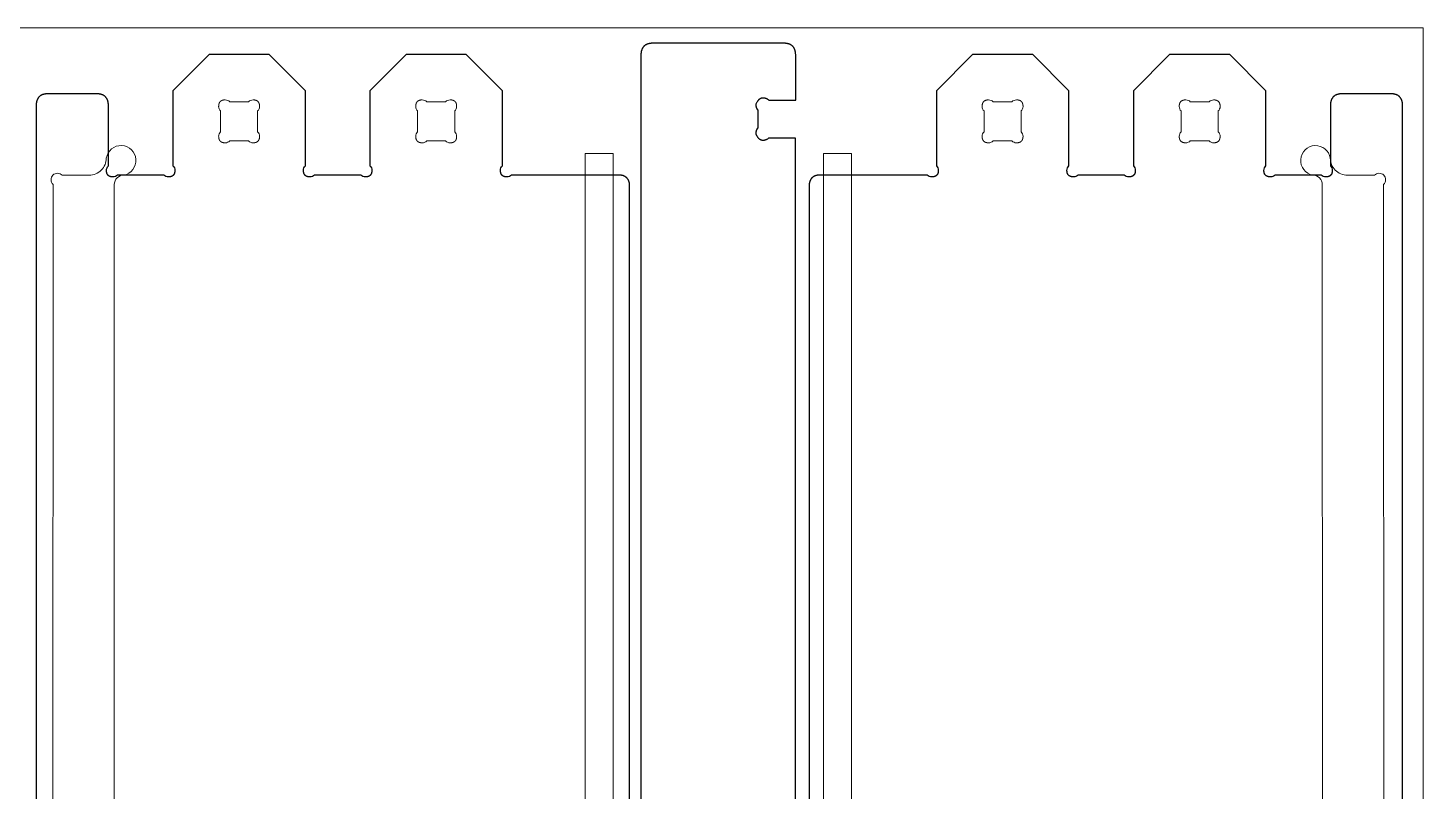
# Model space of a CAD drawing. Header units: millimetres. Extents: x 0 to 2438, y 0 to 1220.
# Drawn here: x 1702 to 2438, y 818 to 1220 of the extents above; entities that cross this region are included whole.
import ezdxf

# ---------------------------------------------------------------- set-up
doc = ezdxf.new("R2010")
doc.units = ezdxf.units.MM
doc.header["$MEASUREMENT"] = 0
doc.layers.add('Profile - outside', color=18, linetype='Continuous', true_color=0x000000)

msp = doc.modelspace()

# ---------------------------------------------------------------- linework, layer by layer
at = {"layer": 'Profile - outside', "color": 1, "lineweight": 0, "true_color": 0xff0007}
msp.add_lwpolyline([(2438, 1220), (2438, 0), (0, 0), (0, 1220), (2438, 1220)], dxfattribs=at)
at = {"layer": 'Profile - outside', "color": 18, "true_color": 0x000000}
for points in [[(2107.24, 411.88), (2107.21, 1161.91), (2092.94, 1161.91, -0.119484), (2092.31, 1161.35), (2092.1, 1161.23), (2091.89, 1161.13), (2091.78, 1161.08), (2091.68, 1161.03), (2091.58, 1160.99), (2091.48, 1160.94), (2091.38, 1160.9), (2091.28, 1160.87), (2091.18, 1160.83), (2091.08, 1160.8), (2090.98, 1160.77), (2090.89, 1160.75), (2090.79, 1160.72), (2090.7, 1160.7), (2090.6, 1160.69), (2090.51, 1160.67), (2090.41, 1160.66), (2090.32, 1160.65), (2090.23, 1160.64), (2090.14, 1160.63), (2090.05, 1160.63), (2089.96, 1160.63), (2089.87, 1160.63), (2089.78, 1160.64), (2089.69, 1160.65), (2089.6, 1160.66), (2089.52, 1160.67), (2089.43, 1160.69), (2089.35, 1160.71), (2089.26, 1160.73), (2089.18, 1160.75), (2089.1, 1160.78), (2089.02, 1160.81), (2088.93, 1160.84), (2088.85, 1160.87), (2088.77, 1160.91), (2088.69, 1160.95), (2088.62, 1160.99), (2088.54, 1161.04), (2088.46, 1161.08), (2088.38, 1161.13), (2088.31, 1161.19), (2088.23, 1161.24), (2088.16, 1161.3), (2088.08, 1161.36), (2088.01, 1161.42), (2087.94, 1161.49), (2087.87, 1161.56), (2087.8, 1161.63), (2087.73, 1161.7), (2087.66, 1161.78), (2087.59, 1161.86), (2087.52, 1161.94), (2087.45, 1162.02), (2087.39, 1162.11), (2087.32, 1162.2), (2087.26, 1162.29), (2087.19, 1162.38), (2087.06, 1162.58), (2086.94, 1162.79, -0.393578), (2087.49, 1167.35), (2087.49, 1176.53, -0.382969), (2087, 1181.03), (2087.13, 1181.24), (2087.26, 1181.44), (2087.32, 1181.53), (2087.39, 1181.62), (2087.45, 1181.71), (2087.52, 1181.8), (2087.59, 1181.88), (2087.65, 1181.96), (2087.72, 1182.04), (2087.79, 1182.12), (2087.86, 1182.19), (2087.93, 1182.26), (2088.01, 1182.33), (2088.08, 1182.4), (2088.15, 1182.46), (2088.22, 1182.52), (2088.3, 1182.58), (2088.37, 1182.63), (2088.45, 1182.69), (2088.53, 1182.74), (2088.6, 1182.78), (2088.68, 1182.83), (2088.76, 1182.87), (2088.84, 1182.91), (2088.92, 1182.95), (2089, 1182.98), (2089.08, 1183.01), (2089.16, 1183.04), (2089.25, 1183.07), (2089.33, 1183.09), (2089.41, 1183.11), (2089.5, 1183.13), (2089.58, 1183.15), (2089.67, 1183.16), (2089.76, 1183.17), (2089.85, 1183.18), (2089.93, 1183.18), (2090.02, 1183.19), (2090.11, 1183.19), (2090.2, 1183.19), (2090.29, 1183.18), (2090.39, 1183.17), (2090.48, 1183.16), (2090.57, 1183.15), (2090.67, 1183.13), (2090.76, 1183.12), (2090.86, 1183.09), (2090.95, 1183.07), (2091.05, 1183.05), (2091.15, 1183.02), (2091.25, 1182.99), (2091.34, 1182.95), (2091.44, 1182.91), (2091.54, 1182.88), (2091.65, 1182.83), (2091.75, 1182.79), (2091.85, 1182.74), (2091.95, 1182.69), (2092.16, 1182.59), (2092.37, 1182.47, -0.119454), (2093.01, 1181.91), (2107.23, 1181.91), (2107.23, 1205.56), (2107.22, 1205.95), (2107.21, 1206.33), (2107.19, 1206.51), (2107.17, 1206.69), (2107.15, 1206.87), (2107.13, 1207.05), (2107.1, 1207.22), (2107.08, 1207.39), (2107.04, 1207.55), (2107.01, 1207.71), (2106.97, 1207.87), (2106.93, 1208.03), (2106.88, 1208.18), (2106.83, 1208.34), (2106.78, 1208.48), (2106.73, 1208.63), (2106.67, 1208.77), (2106.61, 1208.91), (2106.55, 1209.04), (2106.48, 1209.17), (2106.41, 1209.3), (2106.34, 1209.43), (2106.26, 1209.55), (2106.18, 1209.67), (2106.1, 1209.78), (2106.01, 1209.9), (2105.93, 1210.01), (2105.84, 1210.11), (2105.74, 1210.22), (2105.64, 1210.32), (2105.54, 1210.42), (2105.44, 1210.51), (2105.33, 1210.6), (2105.22, 1210.69), (2105.11, 1210.78), (2104.99, 1210.86), (2104.87, 1210.94), (2104.75, 1211.01), (2104.62, 1211.09), (2104.5, 1211.16), (2104.36, 1211.22), (2104.23, 1211.29), (2104.09, 1211.35), (2103.95, 1211.4), (2103.81, 1211.46), (2103.66, 1211.51), (2103.51, 1211.56), (2103.35, 1211.6), (2103.2, 1211.64), (2103.04, 1211.68), (2102.88, 1211.72), (2102.71, 1211.75), (2102.54, 1211.78), (2102.37, 1211.81), (2102.19, 1211.83), (2102.02, 1211.85), (2101.83, 1211.87), (2101.65, 1211.88), (2101.27, 1211.9), (2100.88, 1211.91), (2031.98, 1211.9), (2031.59, 1211.9), (2031.21, 1211.88), (2031.03, 1211.87), (2030.85, 1211.85), (2030.67, 1211.83), (2030.49, 1211.8), (2030.32, 1211.78), (2030.15, 1211.75), (2029.99, 1211.72), (2029.82, 1211.68), (2029.66, 1211.64), (2029.51, 1211.6), (2029.35, 1211.55), (2029.2, 1211.51), (2029.06, 1211.46), (2028.91, 1211.4), (2028.77, 1211.34), (2028.63, 1211.28), (2028.5, 1211.22), (2028.37, 1211.15), (2028.24, 1211.08), (2028.11, 1211.01), (2027.99, 1210.93), (2027.87, 1210.86), (2027.75, 1210.77), (2027.64, 1210.69), (2027.53, 1210.6), (2027.42, 1210.51), (2027.32, 1210.41), (2027.22, 1210.32), (2027.12, 1210.21), (2027.03, 1210.11), (2026.93, 1210), (2026.85, 1209.89), (2026.76, 1209.78), (2026.68, 1209.66), (2026.6, 1209.54), (2026.52, 1209.42), (2026.45, 1209.3), (2026.38, 1209.17), (2026.31, 1209.04), (2026.25, 1208.9), (2026.19, 1208.76), (2026.13, 1208.62), (2026.08, 1208.48), (2026.03, 1208.33), (2025.98, 1208.18), (2025.93, 1208.03), (2025.89, 1207.87), (2025.85, 1207.71), (2025.82, 1207.55), (2025.79, 1207.38), (2025.76, 1207.21), (2025.73, 1207.04), (2025.71, 1206.87), (2025.69, 1206.69), (2025.67, 1206.51), (2025.66, 1206.32), (2025.64, 1205.94), (2025.63, 1205.55), (2025.63, 368.03)], [(2019.7, 437.38), (2019.7, 1136.41), (2019.7, 1136.78), (2019.68, 1137.13), (2019.67, 1137.31), (2019.65, 1137.48), (2019.63, 1137.65), (2019.61, 1137.81), (2019.58, 1137.98), (2019.56, 1138.14), (2019.53, 1138.29), (2019.49, 1138.45), (2019.46, 1138.6), (2019.42, 1138.75), (2019.37, 1138.89), (2019.33, 1139.03), (2019.28, 1139.17), (2019.23, 1139.31), (2019.17, 1139.44), (2019.12, 1139.57), (2019.06, 1139.7), (2018.99, 1139.82), (2018.93, 1139.95), (2018.86, 1140.06), (2018.79, 1140.18), (2018.71, 1140.29), (2018.63, 1140.4), (2018.55, 1140.51), (2018.47, 1140.61), (2018.38, 1140.71), (2018.3, 1140.81), (2018.2, 1140.91), (2018.11, 1141), (2018.01, 1141.09), (2017.91, 1141.18), (2017.8, 1141.26), (2017.7, 1141.34), (2017.59, 1141.42), (2017.47, 1141.49), (2017.36, 1141.56), (2017.24, 1141.63), (2017.12, 1141.7), (2016.99, 1141.76), (2016.87, 1141.82), (2016.74, 1141.88), (2016.6, 1141.93), (2016.47, 1141.98), (2016.33, 1142.03), (2016.19, 1142.08), (2016.04, 1142.12), (2015.89, 1142.16), (2015.74, 1142.2), (2015.59, 1142.23), (2015.43, 1142.26), (2015.27, 1142.29), (2015.11, 1142.31), (2014.94, 1142.34), (2014.78, 1142.36), (2014.6, 1142.37), (2014.43, 1142.38), (2014.07, 1142.4), (2013.7, 1142.41), (1957.45, 1142.41, -0.207193), (1955.03, 1141.4), (1954.82, 1141.41), (1954.61, 1141.42), (1954.51, 1141.42), (1954.41, 1141.43), (1954.32, 1141.45), (1954.22, 1141.46), (1954.13, 1141.47), (1954.04, 1141.49), (1953.95, 1141.51), (1953.86, 1141.52), (1953.78, 1141.55), (1953.69, 1141.57), (1953.61, 1141.59), (1953.53, 1141.62), (1953.45, 1141.65), (1953.37, 1141.68), (1953.29, 1141.71), (1953.22, 1141.74), (1953.15, 1141.77), (1953.08, 1141.81), (1953.01, 1141.85), (1952.94, 1141.89), (1952.87, 1141.93), (1952.81, 1141.97), (1952.74, 1142.01), (1952.68, 1142.06), (1952.62, 1142.11), (1952.57, 1142.16), (1952.51, 1142.21), (1952.46, 1142.26), (1952.4, 1142.32), (1952.35, 1142.37), (1952.3, 1142.43), (1952.25, 1142.49), (1952.21, 1142.55), (1952.16, 1142.61), (1952.12, 1142.68), (1952.08, 1142.74), (1952.04, 1142.81), (1952, 1142.88), (1951.97, 1142.95), (1951.93, 1143.02), (1951.9, 1143.1), (1951.87, 1143.18), (1951.84, 1143.25), (1951.81, 1143.33), (1951.79, 1143.41), (1951.76, 1143.5), (1951.74, 1143.58), (1951.72, 1143.67), (1951.7, 1143.76), (1951.68, 1143.85), (1951.67, 1143.94), (1951.65, 1144.03), (1951.64, 1144.12), (1951.63, 1144.22), (1951.62, 1144.32), (1951.61, 1144.42), (1951.6, 1144.62), (1951.6, 1144.83, -0.207099), (1952.6, 1147.26), (1952.6, 1186.86), (1933.55, 1205.91), (1901.8, 1205.91), (1882.75, 1186.86), (1882.75, 1147.26, -0.207083), (1883.76, 1144.83), (1883.75, 1144.62), (1883.74, 1144.42), (1883.74, 1144.32), (1883.73, 1144.22), (1883.72, 1144.12), (1883.7, 1144.03), (1883.69, 1143.94), (1883.67, 1143.85), (1883.66, 1143.76), (1883.64, 1143.67), (1883.62, 1143.58), (1883.59, 1143.5), (1883.57, 1143.41), (1883.54, 1143.33), (1883.52, 1143.25), (1883.49, 1143.18), (1883.46, 1143.1), (1883.42, 1143.02), (1883.39, 1142.95), (1883.35, 1142.88), (1883.31, 1142.81), (1883.28, 1142.74), (1883.23, 1142.68), (1883.19, 1142.61), (1883.15, 1142.55), (1883.1, 1142.49), (1883.05, 1142.43), (1883, 1142.37), (1882.95, 1142.32), (1882.9, 1142.26), (1882.85, 1142.21), (1882.79, 1142.16), (1882.73, 1142.11), (1882.67, 1142.06), (1882.61, 1142.01), (1882.55, 1141.97), (1882.48, 1141.93), (1882.42, 1141.89), (1882.35, 1141.85), (1882.28, 1141.81), (1882.21, 1141.77), (1882.14, 1141.74), (1882.06, 1141.71), (1881.99, 1141.68), (1881.91, 1141.65), (1881.83, 1141.62), (1881.75, 1141.59), (1881.66, 1141.57), (1881.58, 1141.55), (1881.49, 1141.52), (1881.41, 1141.51), (1881.32, 1141.49), (1881.22, 1141.47), (1881.13, 1141.46), (1881.04, 1141.45), (1880.94, 1141.43), (1880.84, 1141.42), (1880.74, 1141.42), (1880.54, 1141.41), (1880.33, 1141.4, -0.207195), (1877.9, 1142.41), (1853.6, 1142.41, -0.207112), (1851.18, 1141.4), (1850.97, 1141.41), (1850.76, 1141.42), (1850.66, 1141.42), (1850.56, 1141.43), (1850.47, 1141.45), (1850.37, 1141.46), (1850.28, 1141.47), (1850.19, 1141.49), (1850.1, 1141.51), (1850.01, 1141.52), (1849.93, 1141.55), (1849.84, 1141.57), (1849.76, 1141.59), (1849.68, 1141.62), (1849.6, 1141.65), (1849.52, 1141.68), (1849.44, 1141.71), (1849.37, 1141.74), (1849.3, 1141.77), (1849.23, 1141.81), (1849.16, 1141.85), (1849.09, 1141.89), (1849.02, 1141.93), (1848.96, 1141.97), (1848.89, 1142.01), (1848.83, 1142.06), (1848.77, 1142.11), (1848.72, 1142.16), (1848.66, 1142.21), (1848.61, 1142.26), (1848.55, 1142.32), (1848.5, 1142.37), (1848.45, 1142.43), (1848.4, 1142.49), (1848.36, 1142.55), (1848.31, 1142.61), (1848.27, 1142.68), (1848.23, 1142.74), (1848.19, 1142.81), (1848.15, 1142.88), (1848.12, 1142.95), (1848.08, 1143.02), (1848.05, 1143.1), (1848.02, 1143.18), (1847.99, 1143.25), (1847.96, 1143.33), (1847.94, 1143.41), (1847.91, 1143.5), (1847.89, 1143.58), (1847.87, 1143.67), (1847.85, 1143.76), (1847.83, 1143.85), (1847.82, 1143.94), (1847.8, 1144.03), (1847.79, 1144.12), (1847.78, 1144.22), (1847.77, 1144.32), (1847.76, 1144.42), (1847.75, 1144.62), (1847.75, 1144.83, -0.207182), (1848.75, 1147.26), (1848.75, 1186.86), (1829.7, 1205.91), (1797.95, 1205.91), (1778.9, 1186.86), (1778.9, 1147.26)], [(2427.2, 394.87), (2427.2, 1178.92), (2427.2, 1179.31), (2427.18, 1179.69), (2427.16, 1179.87), (2427.15, 1180.05), (2427.13, 1180.23), (2427.1, 1180.41), (2427.08, 1180.58), (2427.05, 1180.75), (2427.02, 1180.91), (2426.98, 1181.07), (2426.94, 1181.23), (2426.9, 1181.39), (2426.85, 1181.54), (2426.81, 1181.69), (2426.76, 1181.84), (2426.7, 1181.99), (2426.64, 1182.13), (2426.58, 1182.27), (2426.52, 1182.4), (2426.45, 1182.53), (2426.38, 1182.66), (2426.31, 1182.79), (2426.23, 1182.91), (2426.16, 1183.03), (2426.07, 1183.14), (2425.99, 1183.26), (2425.9, 1183.37), (2425.81, 1183.47), (2425.71, 1183.58), (2425.62, 1183.68), (2425.52, 1183.78), (2425.41, 1183.87), (2425.3, 1183.96), (2425.19, 1184.05), (2425.08, 1184.14), (2424.96, 1184.22), (2424.85, 1184.3), (2424.72, 1184.37), (2424.6, 1184.45), (2424.47, 1184.52), (2424.34, 1184.58), (2424.2, 1184.65), (2424.06, 1184.71), (2423.92, 1184.76), (2423.78, 1184.82), (2423.63, 1184.87), (2423.48, 1184.92), (2423.33, 1184.96), (2423.17, 1185), (2423.01, 1185.04), (2422.85, 1185.08), (2422.68, 1185.11), (2422.51, 1185.14), (2422.34, 1185.17), (2422.17, 1185.19), (2421.99, 1185.21), (2421.81, 1185.23), (2421.62, 1185.24), (2421.24, 1185.26), (2420.85, 1185.27), (2395.45, 1185.27), (2395.06, 1185.26), (2394.68, 1185.24), (2394.5, 1185.23), (2394.32, 1185.21), (2394.14, 1185.19), (2393.97, 1185.17), (2393.79, 1185.14), (2393.62, 1185.11), (2393.46, 1185.08), (2393.3, 1185.04), (2393.14, 1185), (2392.98, 1184.96), (2392.83, 1184.92), (2392.68, 1184.87), (2392.53, 1184.82), (2392.38, 1184.76), (2392.24, 1184.71), (2392.1, 1184.65), (2391.97, 1184.58), (2391.84, 1184.52), (2391.71, 1184.45), (2391.58, 1184.37), (2391.46, 1184.3), (2391.34, 1184.22), (2391.23, 1184.14), (2391.11, 1184.05), (2391, 1183.96), (2390.9, 1183.87), (2390.79, 1183.78), (2390.69, 1183.68), (2390.59, 1183.58), (2390.5, 1183.47), (2390.41, 1183.37), (2390.32, 1183.26), (2390.23, 1183.14), (2390.15, 1183.03), (2390.07, 1182.91), (2390, 1182.79), (2389.92, 1182.66), (2389.85, 1182.53), (2389.79, 1182.4), (2389.72, 1182.27), (2389.66, 1182.13), (2389.61, 1181.99), (2389.55, 1181.84), (2389.5, 1181.69), (2389.45, 1181.54), (2389.41, 1181.39), (2389.37, 1181.23), (2389.33, 1181.07), (2389.29, 1180.91), (2389.26, 1180.75), (2389.23, 1180.58), (2389.2, 1180.41), (2389.18, 1180.23), (2389.16, 1180.05), (2389.14, 1179.87), (2389.13, 1179.69), (2389.11, 1179.31), (2389.1, 1178.92), (2389.1, 1147.26, -0.207022), (2390.11, 1144.83), (2390.1, 1144.62), (2390.09, 1144.42), (2390.09, 1144.32), (2390.08, 1144.22), (2390.07, 1144.12), (2390.05, 1144.03), (2390.04, 1143.94), (2390.02, 1143.85), (2390.01, 1143.76), (2389.99, 1143.67), (2389.97, 1143.58), (2389.94, 1143.5), (2389.92, 1143.41), (2389.89, 1143.33), (2389.87, 1143.25), (2389.84, 1143.18), (2389.81, 1143.1), (2389.77, 1143.02), (2389.74, 1142.95), (2389.7, 1142.88), (2389.66, 1142.81), (2389.63, 1142.74), (2389.58, 1142.68), (2389.54, 1142.61), (2389.5, 1142.55), (2389.45, 1142.49), (2389.4, 1142.43), (2389.35, 1142.37), (2389.3, 1142.32), (2389.25, 1142.26), (2389.2, 1142.21), (2389.14, 1142.16), (2389.08, 1142.11), (2389.02, 1142.06), (2388.96, 1142.01), (2388.9, 1141.97), (2388.83, 1141.93), (2388.77, 1141.89), (2388.7, 1141.85), (2388.63, 1141.81), (2388.56, 1141.77), (2388.49, 1141.74), (2388.41, 1141.71), (2388.34, 1141.68), (2388.26, 1141.65), (2388.18, 1141.62), (2388.1, 1141.59), (2388.01, 1141.57), (2387.93, 1141.55), (2387.84, 1141.52), (2387.76, 1141.51), (2387.67, 1141.49), (2387.58, 1141.47), (2387.48, 1141.46), (2387.39, 1141.44), (2387.29, 1141.43), (2387.19, 1141.42), (2387.09, 1141.42), (2386.89, 1141.41), (2386.68, 1141.4, -0.207177), (2384.25, 1142.41), (2359.95, 1142.41, -0.207115), (2357.53, 1141.4), (2357.32, 1141.41), (2357.11, 1141.42), (2357.01, 1141.42), (2356.92, 1141.43), (2356.82, 1141.44), (2356.72, 1141.46), (2356.63, 1141.47), (2356.54, 1141.49), (2356.45, 1141.51), (2356.36, 1141.52), (2356.28, 1141.55), (2356.19, 1141.57), (2356.11, 1141.59), (2356.03, 1141.62), (2355.95, 1141.65), (2355.87, 1141.68), (2355.79, 1141.71), (2355.72, 1141.74), (2355.65, 1141.77), (2355.58, 1141.81), (2355.51, 1141.85), (2355.44, 1141.89), (2355.37, 1141.93), (2355.31, 1141.97), (2355.24, 1142.01), (2355.18, 1142.06), (2355.12, 1142.11), (2355.07, 1142.16), (2355.01, 1142.21), (2354.96, 1142.26), (2354.9, 1142.32), (2354.85, 1142.37), (2354.8, 1142.43), (2354.76, 1142.49), (2354.71, 1142.55), (2354.66, 1142.61), (2354.62, 1142.68), (2354.58, 1142.74), (2354.54, 1142.81), (2354.5, 1142.88), (2354.47, 1142.95), (2354.43, 1143.02), (2354.4, 1143.1), (2354.37, 1143.18), (2354.34, 1143.25), (2354.31, 1143.33), (2354.29, 1143.41), (2354.26, 1143.5), (2354.24, 1143.58), (2354.22, 1143.67), (2354.2, 1143.76), (2354.18, 1143.85), (2354.17, 1143.94), (2354.15, 1144.03), (2354.14, 1144.12), (2354.13, 1144.22), (2354.12, 1144.32), (2354.11, 1144.42), (2354.1, 1144.62), (2354.1, 1144.83, -0.207182), (2355.1, 1147.26), (2355.1, 1186.86), (2336.05, 1205.91), (2304.3, 1205.91), (2285.25, 1186.86), (2285.25, 1147.26, -0.207094), (2286.26, 1144.83), (2286.25, 1144.62), (2286.24, 1144.42), (2286.24, 1144.32), (2286.23, 1144.22), (2286.22, 1144.12), (2286.2, 1144.03), (2286.19, 1143.94), (2286.17, 1143.85), (2286.16, 1143.76), (2286.14, 1143.67), (2286.12, 1143.58), (2286.09, 1143.5), (2286.07, 1143.41), (2286.04, 1143.33), (2286.02, 1143.25), (2285.99, 1143.18), (2285.96, 1143.1), (2285.92, 1143.02), (2285.89, 1142.95), (2285.85, 1142.88), (2285.82, 1142.81), (2285.78, 1142.74), (2285.73, 1142.68), (2285.69, 1142.61), (2285.65, 1142.55), (2285.6, 1142.49), (2285.55, 1142.43), (2285.5, 1142.37), (2285.45, 1142.32), (2285.4, 1142.26), (2285.35, 1142.21), (2285.29, 1142.16), (2285.23, 1142.11), (2285.17, 1142.06), (2285.11, 1142.01), (2285.05, 1141.97), (2284.98, 1141.93), (2284.92, 1141.89), (2284.85, 1141.85), (2284.78, 1141.81), (2284.71, 1141.77), (2284.64, 1141.74), (2284.56, 1141.71), (2284.49, 1141.68), (2284.41, 1141.65), (2284.33, 1141.62), (2284.25, 1141.59), (2284.16, 1141.57), (2284.08, 1141.55), (2283.99, 1141.52), (2283.91, 1141.51), (2283.82, 1141.49), (2283.73, 1141.47), (2283.63, 1141.46), (2283.54, 1141.45), (2283.44, 1141.43), (2283.34, 1141.42), (2283.24, 1141.42), (2283.04, 1141.41), (2282.83, 1141.4, -0.207193), (2280.4, 1142.41), (2256.1, 1142.41, -0.207192), (2253.68, 1141.4), (2253.47, 1141.41), (2253.26, 1141.42), (2253.16, 1141.42), (2253.07, 1141.43), (2252.97, 1141.45), (2252.87, 1141.46), (2252.78, 1141.47), (2252.69, 1141.49), (2252.6, 1141.51), (2252.51, 1141.52), (2252.43, 1141.55), (2252.34, 1141.57), (2252.26, 1141.59), (2252.18, 1141.62), (2252.1, 1141.65), (2252.02, 1141.68), (2251.94, 1141.71), (2251.87, 1141.74), (2251.8, 1141.77), (2251.73, 1141.81), (2251.66, 1141.85), (2251.59, 1141.89), (2251.52, 1141.93), (2251.46, 1141.97), (2251.4, 1142.01), (2251.33, 1142.06), (2251.27, 1142.11), (2251.22, 1142.16), (2251.16, 1142.21), (2251.11, 1142.26), (2251.05, 1142.32), (2251, 1142.37), (2250.95, 1142.43), (2250.91, 1142.49), (2250.86, 1142.55), (2250.82, 1142.61), (2250.77, 1142.68), (2250.73, 1142.74), (2250.69, 1142.81), (2250.65, 1142.88), (2250.62, 1142.95), (2250.58, 1143.02), (2250.55, 1143.1), (2250.52, 1143.18), (2250.49, 1143.25), (2250.46, 1143.33), (2250.44, 1143.41), (2250.41, 1143.5), (2250.39, 1143.58), (2250.37, 1143.67), (2250.35, 1143.76), (2250.33, 1143.85), (2250.32, 1143.94), (2250.3, 1144.03), (2250.29, 1144.12), (2250.28, 1144.22), (2250.27, 1144.32), (2250.26, 1144.42), (2250.25, 1144.62), (2250.25, 1144.83, -0.207099), (2251.25, 1147.26), (2251.25, 1186.86), (2232.2, 1205.91), (2200.45, 1205.91), (2181.4, 1186.86), (2181.4, 1147.26, -0.207016), (2182.41, 1144.83), (2182.4, 1144.62), (2182.39, 1144.42), (2182.39, 1144.32), (2182.38, 1144.22), (2182.37, 1144.12), (2182.35, 1144.03), (2182.34, 1143.94), (2182.32, 1143.85), (2182.31, 1143.76), (2182.29, 1143.67), (2182.27, 1143.58), (2182.24, 1143.5), (2182.22, 1143.41), (2182.19, 1143.33), (2182.17, 1143.25), (2182.14, 1143.18), (2182.11, 1143.1), (2182.07, 1143.02), (2182.04, 1142.95), (2182, 1142.88), (2181.96, 1142.81), (2181.93, 1142.74), (2181.88, 1142.68), (2181.84, 1142.61), (2181.8, 1142.55), (2181.75, 1142.49), (2181.7, 1142.43), (2181.65, 1142.37), (2181.6, 1142.32), (2181.55, 1142.26), (2181.5, 1142.21), (2181.44, 1142.16), (2181.38, 1142.11), (2181.32, 1142.06), (2181.26, 1142.01), (2181.2, 1141.97), (2181.13, 1141.93), (2181.07, 1141.89), (2181, 1141.85), (2180.93, 1141.81), (2180.86, 1141.77), (2180.79, 1141.74), (2180.71, 1141.71), (2180.64, 1141.68), (2180.56, 1141.65), (2180.48, 1141.62), (2180.4, 1141.59), (2180.31, 1141.57), (2180.23, 1141.55), (2180.14, 1141.52), (2180.06, 1141.51), (2179.97, 1141.49), (2179.88, 1141.47), (2179.78, 1141.46), (2179.69, 1141.45), (2179.59, 1141.43), (2179.49, 1141.42), (2179.39, 1141.42), (2179.19, 1141.41), (2178.98, 1141.4, -0.20727), (2176.55, 1142.41), (2120.3, 1142.41), (2119.93, 1142.4), (2119.58, 1142.38), (2119.4, 1142.37), (2119.23, 1142.36), (2119.06, 1142.34), (2118.9, 1142.31), (2118.73, 1142.29), (2118.58, 1142.26), (2118.42, 1142.23), (2118.26, 1142.2), (2118.11, 1142.16), (2117.97, 1142.12), (2117.82, 1142.08), (2117.68, 1142.03), (2117.54, 1141.99), (2117.4, 1141.93), (2117.27, 1141.88), (2117.14, 1141.82), (2117.01, 1141.76), (2116.89, 1141.7), (2116.77, 1141.63), (2116.65, 1141.56), (2116.53, 1141.49), (2116.42, 1141.42), (2116.31, 1141.34), (2116.2, 1141.26), (2116.1, 1141.18), (2116, 1141.09), (2115.9, 1141), (2115.8, 1140.91), (2115.71, 1140.81), (2115.62, 1140.71), (2115.54, 1140.61), (2115.45, 1140.51), (2115.37, 1140.4), (2115.29, 1140.29), (2115.22, 1140.18), (2115.15, 1140.06), (2115.08, 1139.95), (2115.01, 1139.82), (2114.95, 1139.7), (2114.89, 1139.57), (2114.83, 1139.44), (2114.78, 1139.31), (2114.73, 1139.17), (2114.68, 1139.03), (2114.63, 1138.89), (2114.59, 1138.75), (2114.55, 1138.6), (2114.51, 1138.45), (2114.48, 1138.29), (2114.45, 1138.14), (2114.42, 1137.98), (2114.4, 1137.81), (2114.38, 1137.65), (2114.36, 1137.48), (2114.34, 1137.31), (2114.33, 1137.13), (2114.31, 1136.78), (2114.3, 1136.41), (2114.3, 437.38)], [(1778.9, 1147.26, -0.207027), (1779.91, 1144.83), (1779.9, 1144.62), (1779.89, 1144.42), (1779.89, 1144.32), (1779.88, 1144.22), (1779.87, 1144.12), (1779.85, 1144.03), (1779.84, 1143.94), (1779.82, 1143.85), (1779.81, 1143.76), (1779.79, 1143.67), (1779.77, 1143.58), (1779.74, 1143.5), (1779.72, 1143.41), (1779.69, 1143.33), (1779.67, 1143.25), (1779.64, 1143.18), (1779.6, 1143.1), (1779.57, 1143.02), (1779.54, 1142.95), (1779.5, 1142.88), (1779.46, 1142.81), (1779.42, 1142.74), (1779.38, 1142.68), (1779.34, 1142.61), (1779.3, 1142.55), (1779.25, 1142.49), (1779.2, 1142.43), (1779.15, 1142.37), (1779.1, 1142.32), (1779.05, 1142.26), (1779, 1142.21), (1778.94, 1142.16), (1778.88, 1142.11), (1778.82, 1142.06), (1778.76, 1142.01), (1778.7, 1141.97), (1778.63, 1141.93), (1778.57, 1141.89), (1778.5, 1141.85), (1778.43, 1141.81), (1778.36, 1141.77), (1778.29, 1141.74), (1778.21, 1141.71), (1778.14, 1141.68), (1778.06, 1141.65), (1777.98, 1141.62), (1777.9, 1141.59), (1777.81, 1141.57), (1777.73, 1141.55), (1777.64, 1141.52), (1777.56, 1141.51), (1777.47, 1141.49), (1777.37, 1141.47), (1777.28, 1141.46), (1777.19, 1141.44), (1777.09, 1141.43), (1776.99, 1141.42), (1776.89, 1141.42), (1776.69, 1141.41), (1776.48, 1141.4, -0.207177), (1774.05, 1142.41), (1749.75, 1142.41, -0.207192), (1747.33, 1141.4), (1747.12, 1141.41), (1746.91, 1141.42), (1746.81, 1141.42), (1746.71, 1141.43), (1746.62, 1141.44), (1746.52, 1141.46), (1746.43, 1141.47), (1746.34, 1141.49), (1746.25, 1141.51), (1746.16, 1141.52), (1746.08, 1141.55), (1745.99, 1141.57), (1745.91, 1141.59), (1745.83, 1141.62), (1745.75, 1141.65), (1745.67, 1141.68), (1745.59, 1141.71), (1745.52, 1141.74), (1745.45, 1141.77), (1745.38, 1141.81), (1745.31, 1141.85), (1745.24, 1141.89), (1745.17, 1141.93), (1745.11, 1141.97), (1745.04, 1142.01), (1744.98, 1142.06), (1744.92, 1142.11), (1744.87, 1142.16), (1744.81, 1142.21), (1744.76, 1142.26), (1744.7, 1142.32), (1744.65, 1142.37), (1744.6, 1142.43), (1744.55, 1142.49), (1744.51, 1142.55), (1744.46, 1142.61), (1744.42, 1142.68), (1744.38, 1142.74), (1744.34, 1142.81), (1744.3, 1142.88), (1744.27, 1142.95), (1744.23, 1143.02), (1744.2, 1143.1), (1744.17, 1143.18), (1744.14, 1143.25), (1744.11, 1143.33), (1744.09, 1143.41), (1744.06, 1143.5), (1744.04, 1143.58), (1744.02, 1143.67), (1744, 1143.76), (1743.98, 1143.85), (1743.97, 1143.94), (1743.95, 1144.03), (1743.94, 1144.12), (1743.93, 1144.22), (1743.92, 1144.32), (1743.91, 1144.42), (1743.9, 1144.62), (1743.9, 1144.83, -0.207099), (1744.9, 1147.26), (1744.9, 1178.92), (1744.9, 1179.31), (1744.88, 1179.69), (1744.86, 1179.87), (1744.85, 1180.05), (1744.83, 1180.23), (1744.8, 1180.41), (1744.78, 1180.58), (1744.75, 1180.75), (1744.72, 1180.91), (1744.68, 1181.07), (1744.64, 1181.23), (1744.6, 1181.39), (1744.55, 1181.54), (1744.51, 1181.69), (1744.45, 1181.84), (1744.4, 1181.99), (1744.34, 1182.13), (1744.28, 1182.27), (1744.22, 1182.4), (1744.15, 1182.53), (1744.08, 1182.66), (1744.01, 1182.79), (1743.93, 1182.91), (1743.85, 1183.03), (1743.77, 1183.14), (1743.69, 1183.26), (1743.6, 1183.37), (1743.51, 1183.47), (1743.41, 1183.58), (1743.32, 1183.68), (1743.21, 1183.78), (1743.11, 1183.87), (1743, 1183.96), (1742.89, 1184.05), (1742.78, 1184.14), (1742.66, 1184.22), (1742.54, 1184.3), (1742.42, 1184.37), (1742.3, 1184.45), (1742.17, 1184.52), (1742.04, 1184.58), (1741.9, 1184.65), (1741.76, 1184.71), (1741.62, 1184.76), (1741.48, 1184.82), (1741.33, 1184.87), (1741.18, 1184.92), (1741.03, 1184.96), (1740.87, 1185), (1740.71, 1185.04), (1740.55, 1185.08), (1740.38, 1185.11), (1740.21, 1185.14), (1740.04, 1185.17), (1739.87, 1185.19), (1739.69, 1185.21), (1739.51, 1185.23), (1739.32, 1185.24), (1738.94, 1185.26), (1738.55, 1185.27), (1713.15, 1185.27), (1712.76, 1185.26), (1712.38, 1185.24), (1712.2, 1185.23), (1712.02, 1185.21), (1711.84, 1185.19), (1711.66, 1185.17), (1711.49, 1185.14), (1711.32, 1185.11), (1711.16, 1185.08), (1710.99, 1185.04), (1710.84, 1185), (1710.68, 1184.96), (1710.53, 1184.92), (1710.37, 1184.87), (1710.23, 1184.82), (1710.08, 1184.76), (1709.94, 1184.71), (1709.8, 1184.65), (1709.67, 1184.58), (1709.54, 1184.52), (1709.41, 1184.45), (1709.28, 1184.37), (1709.16, 1184.3), (1709.04, 1184.22), (1708.93, 1184.14), (1708.81, 1184.05), (1708.7, 1183.96), (1708.59, 1183.87), (1708.49, 1183.78), (1708.39, 1183.68), (1708.29, 1183.58), (1708.2, 1183.47), (1708.11, 1183.37), (1708.02, 1183.26), (1707.93, 1183.14), (1707.85, 1183.03), (1707.77, 1182.91), (1707.7, 1182.79), (1707.62, 1182.66), (1707.55, 1182.53), (1707.49, 1182.4), (1707.42, 1182.27), (1707.36, 1182.13), (1707.31, 1181.99), (1707.25, 1181.84), (1707.2, 1181.69), (1707.15, 1181.54), (1707.11, 1181.39), (1707.06, 1181.23), (1707.03, 1181.07), (1706.99, 1180.91), (1706.96, 1180.75), (1706.93, 1180.58), (1706.9, 1180.41), (1706.88, 1180.23), (1706.86, 1180.05), (1706.84, 1179.87), (1706.83, 1179.69), (1706.81, 1179.31), (1706.8, 1178.92), (1706.8, 394.87)]]:
    msp.add_lwpolyline(points, format="xyb", dxfattribs=at)
at = {"layer": 'Profile - outside', "color": 30, "lineweight": 0, "true_color": 0xff7f00}
for points in [[(1804.02, 1165.26, 0.207104), (1803.01, 1162.83), (1803.02, 1162.62), (1803.03, 1162.42), (1803.03, 1162.32), (1803.04, 1162.22), (1803.05, 1162.12), (1803.07, 1162.03), (1803.08, 1161.94), (1803.1, 1161.84), (1803.11, 1161.75), (1803.13, 1161.67), (1803.16, 1161.58), (1803.18, 1161.5), (1803.2, 1161.41), (1803.23, 1161.33), (1803.26, 1161.25), (1803.28, 1161.17), (1803.32, 1161.1), (1803.35, 1161.02), (1803.38, 1160.95), (1803.42, 1160.88), (1803.46, 1160.81), (1803.5, 1160.74), (1803.54, 1160.68), (1803.58, 1160.61), (1803.62, 1160.55), (1803.67, 1160.49), (1803.72, 1160.43), (1803.77, 1160.37), (1803.82, 1160.31), (1803.87, 1160.26), (1803.93, 1160.21), (1803.98, 1160.16), (1804.04, 1160.11), (1804.1, 1160.06), (1804.16, 1160.01), (1804.22, 1159.97), (1804.29, 1159.93), (1804.35, 1159.89), (1804.42, 1159.85), (1804.49, 1159.81), (1804.56, 1159.77), (1804.63, 1159.74), (1804.71, 1159.71), (1804.79, 1159.67), (1804.86, 1159.65), (1804.94, 1159.62), (1805.02, 1159.59), (1805.11, 1159.57), (1805.19, 1159.54), (1805.28, 1159.52), (1805.37, 1159.5), (1805.46, 1159.49), (1805.55, 1159.47), (1805.64, 1159.46), (1805.73, 1159.44), (1805.83, 1159.43), (1805.93, 1159.42), (1806.03, 1159.42), (1806.23, 1159.41), (1806.44, 1159.4, 0.20718), (1808.87, 1160.41), (1818.73, 1160.41, 0.206996), (1821.15, 1159.4), (1821.36, 1159.41), (1821.57, 1159.42), (1821.67, 1159.43), (1821.76, 1159.43), (1821.86, 1159.45), (1821.96, 1159.46), (1822.05, 1159.47), (1822.14, 1159.49), (1822.23, 1159.51), (1822.32, 1159.53), (1822.4, 1159.55), (1822.49, 1159.57), (1822.57, 1159.59), (1822.65, 1159.62), (1822.73, 1159.65), (1822.81, 1159.68), (1822.89, 1159.71), (1822.96, 1159.74), (1823.03, 1159.77), (1823.1, 1159.81), (1823.17, 1159.85), (1823.24, 1159.89), (1823.31, 1159.93), (1823.37, 1159.97), (1823.43, 1160.02), (1823.5, 1160.06), (1823.56, 1160.11), (1823.61, 1160.16), (1823.67, 1160.21), (1823.72, 1160.26), (1823.78, 1160.32), (1823.83, 1160.37), (1823.88, 1160.43), (1823.92, 1160.49), (1823.97, 1160.55), (1824.01, 1160.61), (1824.06, 1160.68), (1824.1, 1160.74), (1824.14, 1160.81), (1824.18, 1160.88), (1824.21, 1160.95), (1824.25, 1161.03), (1824.28, 1161.1), (1824.31, 1161.18), (1824.34, 1161.25), (1824.37, 1161.33), (1824.39, 1161.41), (1824.42, 1161.5), (1824.44, 1161.58), (1824.46, 1161.67), (1824.48, 1161.76), (1824.5, 1161.85), (1824.51, 1161.94), (1824.53, 1162.03), (1824.54, 1162.12), (1824.55, 1162.22), (1824.56, 1162.32), (1824.57, 1162.42), (1824.58, 1162.62), (1824.58, 1162.83, 0.20718), (1823.58, 1165.26), (1823.57, 1176.18, 0.207045), (1824.58, 1178.6), (1824.58, 1178.81), (1824.57, 1179.02), (1824.56, 1179.12), (1824.55, 1179.21), (1824.54, 1179.31), (1824.53, 1179.41), (1824.51, 1179.5), (1824.5, 1179.59), (1824.48, 1179.68), (1824.46, 1179.77), (1824.44, 1179.85), (1824.41, 1179.94), (1824.39, 1180.02), (1824.36, 1180.1), (1824.34, 1180.18), (1824.31, 1180.26), (1824.28, 1180.34), (1824.24, 1180.41), (1824.21, 1180.48), (1824.17, 1180.55), (1824.14, 1180.62), (1824.1, 1180.69), (1824.06, 1180.76), (1824.01, 1180.82), (1823.97, 1180.88), (1823.92, 1180.95), (1823.87, 1181.01), (1823.83, 1181.06), (1823.77, 1181.12), (1823.72, 1181.17), (1823.67, 1181.23), (1823.61, 1181.28), (1823.55, 1181.33), (1823.49, 1181.37), (1823.43, 1181.42), (1823.37, 1181.46), (1823.31, 1181.51), (1823.24, 1181.55), (1823.17, 1181.59), (1823.1, 1181.63), (1823.03, 1181.66), (1822.96, 1181.7), (1822.88, 1181.73), (1822.81, 1181.76), (1822.73, 1181.79), (1822.65, 1181.82), (1822.57, 1181.84), (1822.49, 1181.87), (1822.4, 1181.89), (1822.31, 1181.91), (1822.23, 1181.93), (1822.14, 1181.95), (1822.05, 1181.96), (1821.95, 1181.98), (1821.86, 1181.99), (1821.76, 1182), (1821.66, 1182.01), (1821.56, 1182.02), (1821.36, 1182.03), (1821.15, 1182.03, 0.207119), (1818.72, 1181.03), (1808.87, 1181.03, 0.207086), (1806.44, 1182.03), (1806.23, 1182.03), (1806.03, 1182.02), (1805.93, 1182.01), (1805.83, 1182), (1805.73, 1181.99), (1805.64, 1181.98), (1805.54, 1181.96), (1805.45, 1181.95), (1805.36, 1181.93), (1805.28, 1181.91), (1805.19, 1181.89), (1805.1, 1181.86), (1805.02, 1181.84), (1804.94, 1181.81), (1804.86, 1181.79), (1804.78, 1181.76), (1804.71, 1181.73), (1804.63, 1181.69), (1804.56, 1181.66), (1804.49, 1181.62), (1804.42, 1181.59), (1804.35, 1181.55), (1804.29, 1181.51), (1804.22, 1181.46), (1804.16, 1181.42), (1804.1, 1181.37), (1804.04, 1181.32), (1803.98, 1181.28), (1803.92, 1181.22), (1803.87, 1181.17), (1803.82, 1181.12), (1803.77, 1181.06), (1803.72, 1181), (1803.67, 1180.94), (1803.62, 1180.88), (1803.58, 1180.82), (1803.54, 1180.76), (1803.49, 1180.69), (1803.45, 1180.62), (1803.42, 1180.55), (1803.38, 1180.48), (1803.35, 1180.41), (1803.31, 1180.33), (1803.28, 1180.26), (1803.25, 1180.18), (1803.23, 1180.1), (1803.2, 1180.02), (1803.18, 1179.94), (1803.15, 1179.85), (1803.13, 1179.76), (1803.11, 1179.68), (1803.1, 1179.59), (1803.08, 1179.5), (1803.07, 1179.4), (1803.05, 1179.31), (1803.04, 1179.21), (1803.03, 1179.11), (1803.03, 1179.01), (1803.02, 1178.81), (1803.01, 1178.6, 0.207012), (1804.02, 1176.18), (1804.02, 1165.26)], [(1927.49, 1165.26, -0.2071), (1928.49, 1162.83), (1928.49, 1162.62), (1928.48, 1162.42), (1928.47, 1162.32), (1928.46, 1162.22), (1928.45, 1162.12), (1928.44, 1162.03), (1928.42, 1161.94), (1928.41, 1161.84), (1928.39, 1161.75), (1928.37, 1161.67), (1928.35, 1161.58), (1928.33, 1161.5), (1928.3, 1161.41), (1928.28, 1161.33), (1928.25, 1161.25), (1928.22, 1161.17), (1928.19, 1161.1), (1928.16, 1161.02), (1928.12, 1160.95), (1928.09, 1160.88), (1928.05, 1160.81), (1928.01, 1160.74), (1927.97, 1160.68), (1927.93, 1160.61), (1927.88, 1160.55), (1927.84, 1160.49), (1927.79, 1160.43), (1927.74, 1160.37), (1927.69, 1160.31), (1927.63, 1160.26), (1927.58, 1160.21), (1927.52, 1160.16), (1927.47, 1160.11), (1927.41, 1160.06), (1927.35, 1160.01), (1927.28, 1159.97), (1927.22, 1159.93), (1927.15, 1159.89), (1927.08, 1159.85), (1927.01, 1159.81), (1926.94, 1159.77), (1926.87, 1159.74), (1926.8, 1159.71), (1926.72, 1159.67), (1926.64, 1159.65), (1926.56, 1159.62), (1926.48, 1159.59), (1926.4, 1159.57), (1926.31, 1159.54), (1926.23, 1159.52), (1926.14, 1159.5), (1926.05, 1159.49), (1925.96, 1159.47), (1925.87, 1159.46), (1925.77, 1159.44), (1925.68, 1159.43), (1925.58, 1159.42), (1925.48, 1159.42), (1925.27, 1159.41), (1925.06, 1159.4, -0.207183), (1922.64, 1160.41), (1912.78, 1160.41, -0.206993), (1910.35, 1159.4), (1910.14, 1159.41), (1909.94, 1159.42), (1909.84, 1159.43), (1909.74, 1159.43), (1909.64, 1159.45), (1909.55, 1159.46), (1909.46, 1159.47), (1909.37, 1159.49), (1909.28, 1159.51), (1909.19, 1159.53), (1909.1, 1159.55), (1909.02, 1159.57), (1908.94, 1159.59), (1908.85, 1159.62), (1908.77, 1159.65), (1908.7, 1159.68), (1908.62, 1159.71), (1908.55, 1159.74), (1908.47, 1159.77), (1908.4, 1159.81), (1908.33, 1159.85), (1908.26, 1159.89), (1908.2, 1159.93), (1908.13, 1159.97), (1908.07, 1160.02), (1908.01, 1160.06), (1907.95, 1160.11), (1907.89, 1160.16), (1907.84, 1160.21), (1907.78, 1160.26), (1907.73, 1160.32), (1907.68, 1160.37), (1907.63, 1160.43), (1907.58, 1160.49), (1907.54, 1160.55), (1907.49, 1160.61), (1907.45, 1160.68), (1907.41, 1160.74), (1907.37, 1160.81), (1907.33, 1160.88), (1907.29, 1160.95), (1907.26, 1161.03), (1907.23, 1161.1), (1907.2, 1161.18), (1907.17, 1161.25), (1907.14, 1161.33), (1907.11, 1161.41), (1907.09, 1161.5), (1907.07, 1161.58), (1907.05, 1161.67), (1907.03, 1161.76), (1907.01, 1161.85), (1906.99, 1161.94), (1906.98, 1162.03), (1906.97, 1162.12), (1906.96, 1162.22), (1906.95, 1162.32), (1906.94, 1162.42), (1906.93, 1162.62), (1906.93, 1162.83, -0.207185), (1907.93, 1165.26), (1907.93, 1176.18, -0.20705), (1906.93, 1178.6), (1906.93, 1178.81), (1906.94, 1179.02), (1906.95, 1179.12), (1906.96, 1179.21), (1906.97, 1179.31), (1906.98, 1179.41), (1906.99, 1179.5), (1907.01, 1179.59), (1907.03, 1179.68), (1907.05, 1179.77), (1907.07, 1179.85), (1907.09, 1179.94), (1907.12, 1180.02), (1907.14, 1180.1), (1907.17, 1180.18), (1907.2, 1180.26), (1907.23, 1180.34), (1907.26, 1180.41), (1907.3, 1180.48), (1907.33, 1180.55), (1907.37, 1180.62), (1907.41, 1180.69), (1907.45, 1180.76), (1907.49, 1180.82), (1907.54, 1180.88), (1907.58, 1180.95), (1907.63, 1181.01), (1907.68, 1181.06), (1907.73, 1181.12), (1907.78, 1181.17), (1907.84, 1181.23), (1907.89, 1181.28), (1907.95, 1181.33), (1908.01, 1181.37), (1908.07, 1181.42), (1908.14, 1181.46), (1908.2, 1181.51), (1908.27, 1181.55), (1908.33, 1181.59), (1908.4, 1181.63), (1908.48, 1181.66), (1908.55, 1181.7), (1908.62, 1181.73), (1908.7, 1181.76), (1908.78, 1181.79), (1908.86, 1181.82), (1908.94, 1181.84), (1909.02, 1181.87), (1909.1, 1181.89), (1909.19, 1181.91), (1909.28, 1181.93), (1909.37, 1181.95), (1909.46, 1181.96), (1909.55, 1181.98), (1909.65, 1181.99), (1909.74, 1182), (1909.84, 1182.01), (1909.94, 1182.02), (1910.15, 1182.03), (1910.36, 1182.03, -0.207116), (1912.78, 1181.03), (1922.64, 1181.03, -0.207086), (1925.06, 1182.03), (1925.28, 1182.03), (1925.48, 1182.02), (1925.58, 1182.01), (1925.68, 1182), (1925.77, 1181.99), (1925.87, 1181.98), (1925.96, 1181.96), (1926.05, 1181.95), (1926.14, 1181.93), (1926.23, 1181.91), (1926.32, 1181.89), (1926.4, 1181.86), (1926.48, 1181.84), (1926.57, 1181.81), (1926.64, 1181.79), (1926.72, 1181.76), (1926.8, 1181.73), (1926.87, 1181.69), (1926.95, 1181.66), (1927.02, 1181.62), (1927.09, 1181.59), (1927.15, 1181.55), (1927.22, 1181.51), (1927.29, 1181.46), (1927.35, 1181.42), (1927.41, 1181.37), (1927.47, 1181.32), (1927.53, 1181.28), (1927.58, 1181.22), (1927.64, 1181.17), (1927.69, 1181.12), (1927.74, 1181.06), (1927.79, 1181), (1927.84, 1180.94), (1927.88, 1180.88), (1927.93, 1180.82), (1927.97, 1180.76), (1928.01, 1180.69), (1928.05, 1180.62), (1928.09, 1180.55), (1928.12, 1180.48), (1928.16, 1180.41), (1928.19, 1180.33), (1928.22, 1180.26), (1928.25, 1180.18), (1928.28, 1180.1), (1928.31, 1180.02), (1928.33, 1179.94), (1928.35, 1179.85), (1928.37, 1179.76), (1928.39, 1179.68), (1928.41, 1179.59), (1928.43, 1179.5), (1928.44, 1179.4), (1928.45, 1179.31), (1928.46, 1179.21), (1928.47, 1179.11), (1928.48, 1179.01), (1928.49, 1178.81), (1928.49, 1178.6, -0.207012), (1927.49, 1176.18), (1927.49, 1165.26)], [(2206.52, 1165.26, 0.207094), (2205.51, 1162.83), (2205.52, 1162.62), (2205.53, 1162.42), (2205.54, 1162.32), (2205.54, 1162.22), (2205.56, 1162.12), (2205.57, 1162.03), (2205.58, 1161.94), (2205.6, 1161.84), (2205.62, 1161.75), (2205.63, 1161.67), (2205.66, 1161.58), (2205.68, 1161.5), (2205.7, 1161.41), (2205.73, 1161.33), (2205.76, 1161.25), (2205.79, 1161.17), (2205.82, 1161.1), (2205.85, 1161.02), (2205.88, 1160.95), (2205.92, 1160.88), (2205.96, 1160.81), (2206, 1160.74), (2206.04, 1160.68), (2206.08, 1160.61), (2206.12, 1160.55), (2206.17, 1160.49), (2206.22, 1160.43), (2206.27, 1160.37), (2206.32, 1160.31), (2206.37, 1160.26), (2206.43, 1160.21), (2206.48, 1160.16), (2206.54, 1160.11), (2206.6, 1160.06), (2206.66, 1160.01), (2206.72, 1159.97), (2206.79, 1159.93), (2206.85, 1159.89), (2206.92, 1159.85), (2206.99, 1159.81), (2207.06, 1159.77), (2207.14, 1159.74), (2207.21, 1159.71), (2207.29, 1159.67), (2207.36, 1159.65), (2207.44, 1159.62), (2207.52, 1159.59), (2207.61, 1159.57), (2207.69, 1159.54), (2207.78, 1159.52), (2207.87, 1159.5), (2207.96, 1159.49), (2208.05, 1159.47), (2208.14, 1159.46), (2208.23, 1159.44), (2208.33, 1159.43), (2208.43, 1159.42), (2208.53, 1159.42), (2208.73, 1159.41), (2208.94, 1159.4, 0.207257), (2211.37, 1160.41), (2221.23, 1160.41, 0.207009), (2223.65, 1159.4), (2223.86, 1159.41), (2224.07, 1159.42), (2224.17, 1159.43), (2224.27, 1159.43), (2224.36, 1159.45), (2224.46, 1159.46), (2224.55, 1159.47), (2224.64, 1159.49), (2224.73, 1159.51), (2224.82, 1159.53), (2224.9, 1159.55), (2224.99, 1159.57), (2225.07, 1159.59), (2225.15, 1159.62), (2225.23, 1159.65), (2225.31, 1159.68), (2225.39, 1159.71), (2225.46, 1159.74), (2225.53, 1159.77), (2225.6, 1159.81), (2225.67, 1159.85), (2225.74, 1159.89), (2225.81, 1159.93), (2225.87, 1159.97), (2225.94, 1160.02), (2226, 1160.06), (2226.06, 1160.11), (2226.11, 1160.16), (2226.17, 1160.21), (2226.22, 1160.26), (2226.28, 1160.32), (2226.33, 1160.37), (2226.38, 1160.43), (2226.42, 1160.49), (2226.47, 1160.55), (2226.52, 1160.61), (2226.56, 1160.68), (2226.6, 1160.74), (2226.64, 1160.81), (2226.68, 1160.88), (2226.71, 1160.95), (2226.75, 1161.03), (2226.78, 1161.1), (2226.81, 1161.18), (2226.84, 1161.25), (2226.87, 1161.33), (2226.89, 1161.41), (2226.92, 1161.5), (2226.94, 1161.58), (2226.96, 1161.67), (2226.98, 1161.76), (2227, 1161.85), (2227.01, 1161.94), (2227.03, 1162.03), (2227.04, 1162.12), (2227.05, 1162.22), (2227.06, 1162.32), (2227.07, 1162.42), (2227.08, 1162.62), (2227.08, 1162.83, 0.207185), (2226.08, 1165.26), (2226.08, 1176.18, 0.207039), (2227.08, 1178.6), (2227.08, 1178.81), (2227.07, 1179.02), (2227.06, 1179.12), (2227.05, 1179.21), (2227.04, 1179.31), (2227.03, 1179.41), (2227.01, 1179.5), (2227, 1179.59), (2226.98, 1179.68), (2226.96, 1179.77), (2226.94, 1179.85), (2226.92, 1179.94), (2226.89, 1180.02), (2226.87, 1180.1), (2226.84, 1180.18), (2226.81, 1180.26), (2226.78, 1180.34), (2226.74, 1180.41), (2226.71, 1180.48), (2226.67, 1180.55), (2226.64, 1180.62), (2226.6, 1180.69), (2226.56, 1180.76), (2226.51, 1180.82), (2226.47, 1180.88), (2226.42, 1180.95), (2226.38, 1181.01), (2226.33, 1181.06), (2226.27, 1181.12), (2226.22, 1181.17), (2226.17, 1181.23), (2226.11, 1181.28), (2226.05, 1181.33), (2225.99, 1181.37), (2225.93, 1181.42), (2225.87, 1181.46), (2225.81, 1181.51), (2225.74, 1181.55), (2225.67, 1181.59), (2225.6, 1181.63), (2225.53, 1181.66), (2225.46, 1181.7), (2225.38, 1181.73), (2225.31, 1181.76), (2225.23, 1181.79), (2225.15, 1181.82), (2225.07, 1181.84), (2224.99, 1181.87), (2224.9, 1181.89), (2224.82, 1181.91), (2224.73, 1181.93), (2224.64, 1181.95), (2224.55, 1181.96), (2224.45, 1181.98), (2224.36, 1181.99), (2224.26, 1182), (2224.17, 1182.01), (2224.07, 1182.02), (2223.86, 1182.03), (2223.65, 1182.03, 0.207193), (2221.23, 1181.03), (2211.37, 1181.03, 0.207166), (2208.94, 1182.03), (2208.73, 1182.03), (2208.53, 1182.02), (2208.43, 1182.01), (2208.33, 1182), (2208.23, 1181.99), (2208.14, 1181.98), (2208.04, 1181.96), (2207.95, 1181.95), (2207.86, 1181.93), (2207.78, 1181.91), (2207.69, 1181.89), (2207.61, 1181.86), (2207.52, 1181.84), (2207.44, 1181.81), (2207.36, 1181.79), (2207.28, 1181.76), (2207.21, 1181.73), (2207.13, 1181.69), (2207.06, 1181.66), (2206.99, 1181.62), (2206.92, 1181.59), (2206.85, 1181.55), (2206.79, 1181.51), (2206.72, 1181.46), (2206.66, 1181.42), (2206.6, 1181.37), (2206.54, 1181.32), (2206.48, 1181.28), (2206.42, 1181.22), (2206.37, 1181.17), (2206.32, 1181.12), (2206.27, 1181.06), (2206.22, 1181), (2206.17, 1180.94), (2206.12, 1180.88), (2206.08, 1180.82), (2206.04, 1180.76), (2205.99, 1180.69), (2205.96, 1180.62), (2205.92, 1180.55), (2205.88, 1180.48), (2205.85, 1180.41), (2205.81, 1180.33), (2205.78, 1180.26), (2205.75, 1180.18), (2205.73, 1180.1), (2205.7, 1180.02), (2205.68, 1179.94), (2205.65, 1179.85), (2205.63, 1179.76), (2205.61, 1179.68), (2205.6, 1179.59), (2205.58, 1179.5), (2205.57, 1179.4), (2205.55, 1179.31), (2205.54, 1179.21), (2205.53, 1179.11), (2205.53, 1179.01), (2205.52, 1178.81), (2205.51, 1178.6, 0.207012), (2206.52, 1176.18), (2206.52, 1165.26)], [(2315.28, 1181.03), (2325.14, 1181.03, -0.207089), (2327.57, 1182.03), (2327.78, 1182.03), (2327.98, 1182.02), (2328.08, 1182.01), (2328.18, 1182), (2328.27, 1181.99), (2328.37, 1181.98), (2328.46, 1181.96), (2328.55, 1181.95), (2328.64, 1181.93), (2328.73, 1181.91), (2328.82, 1181.89), (2328.9, 1181.86), (2328.98, 1181.84), (2329.07, 1181.81), (2329.15, 1181.79), (2329.22, 1181.76), (2329.3, 1181.73), (2329.37, 1181.69), (2329.45, 1181.66), (2329.52, 1181.62), (2329.59, 1181.59), (2329.66, 1181.55), (2329.72, 1181.51), (2329.79, 1181.46), (2329.85, 1181.42), (2329.91, 1181.37), (2329.97, 1181.32), (2330.03, 1181.28), (2330.08, 1181.22), (2330.14, 1181.17), (2330.19, 1181.12), (2330.24, 1181.06), (2330.29, 1181), (2330.34, 1180.94), (2330.38, 1180.88), (2330.43, 1180.82), (2330.47, 1180.76), (2330.51, 1180.69), (2330.55, 1180.62), (2330.59, 1180.55), (2330.63, 1180.48), (2330.66, 1180.41), (2330.69, 1180.33), (2330.72, 1180.26), (2330.75, 1180.18), (2330.78, 1180.1), (2330.81, 1180.02), (2330.83, 1179.94), (2330.85, 1179.85), (2330.87, 1179.76), (2330.89, 1179.68), (2330.91, 1179.59), (2330.93, 1179.5), (2330.94, 1179.4), (2330.95, 1179.31), (2330.96, 1179.21), (2330.97, 1179.11), (2330.98, 1179.01), (2330.99, 1178.81), (2330.99, 1178.6, -0.207194), (2329.99, 1176.18), (2329.99, 1165.26, -0.207018), (2330.99, 1162.83), (2330.99, 1162.62), (2330.98, 1162.42), (2330.97, 1162.32), (2330.96, 1162.22), (2330.95, 1162.12), (2330.94, 1162.03), (2330.92, 1161.94), (2330.91, 1161.84), (2330.89, 1161.75), (2330.87, 1161.67), (2330.85, 1161.58), (2330.83, 1161.5), (2330.8, 1161.41), (2330.78, 1161.33), (2330.75, 1161.25), (2330.72, 1161.17), (2330.69, 1161.1), (2330.66, 1161.02), (2330.62, 1160.95), (2330.59, 1160.88), (2330.55, 1160.81), (2330.51, 1160.74), (2330.47, 1160.68), (2330.43, 1160.61), (2330.38, 1160.55), (2330.34, 1160.49), (2330.29, 1160.43), (2330.24, 1160.37), (2330.19, 1160.31), (2330.14, 1160.26), (2330.08, 1160.21), (2330.02, 1160.16), (2329.97, 1160.11), (2329.91, 1160.06), (2329.85, 1160.01), (2329.78, 1159.97), (2329.72, 1159.93), (2329.65, 1159.89), (2329.59, 1159.85), (2329.52, 1159.81), (2329.44, 1159.77), (2329.37, 1159.74), (2329.3, 1159.71), (2329.22, 1159.67), (2329.14, 1159.65), (2329.06, 1159.62), (2328.98, 1159.59), (2328.9, 1159.57), (2328.82, 1159.54), (2328.73, 1159.52), (2328.64, 1159.5), (2328.55, 1159.49), (2328.46, 1159.47), (2328.37, 1159.46), (2328.27, 1159.44), (2328.18, 1159.43), (2328.08, 1159.42), (2327.98, 1159.42), (2327.77, 1159.41), (2327.56, 1159.4, -0.207119), (2325.14, 1160.41), (2315.28, 1160.41, -0.206993), (2312.85, 1159.4), (2312.64, 1159.41), (2312.44, 1159.42), (2312.34, 1159.43), (2312.24, 1159.43), (2312.15, 1159.45), (2312.05, 1159.46), (2311.96, 1159.47), (2311.87, 1159.49), (2311.78, 1159.51), (2311.69, 1159.53), (2311.6, 1159.55), (2311.52, 1159.57), (2311.44, 1159.59), (2311.35, 1159.62), (2311.28, 1159.65), (2311.2, 1159.68), (2311.12, 1159.71), (2311.05, 1159.74), (2310.97, 1159.77), (2310.9, 1159.81), (2310.83, 1159.85), (2310.77, 1159.89), (2310.7, 1159.93), (2310.63, 1159.97), (2310.57, 1160.02), (2310.51, 1160.06), (2310.45, 1160.11), (2310.39, 1160.16), (2310.34, 1160.21), (2310.28, 1160.26), (2310.23, 1160.32), (2310.18, 1160.37), (2310.13, 1160.43), (2310.08, 1160.49), (2310.04, 1160.55), (2309.99, 1160.61), (2309.95, 1160.68), (2309.91, 1160.74), (2309.87, 1160.81), (2309.83, 1160.88), (2309.79, 1160.95), (2309.76, 1161.03), (2309.73, 1161.1), (2309.7, 1161.18), (2309.67, 1161.25), (2309.64, 1161.33), (2309.61, 1161.41), (2309.59, 1161.5), (2309.57, 1161.58), (2309.55, 1161.67), (2309.53, 1161.76), (2309.51, 1161.85), (2309.49, 1161.94), (2309.48, 1162.03), (2309.47, 1162.12), (2309.46, 1162.22), (2309.45, 1162.32), (2309.44, 1162.42), (2309.43, 1162.62), (2309.43, 1162.83, -0.206998), (2310.43, 1165.26), (2310.43, 1176.18, -0.207236), (2309.43, 1178.6), (2309.43, 1178.81), (2309.44, 1179.02), (2309.45, 1179.12), (2309.46, 1179.21), (2309.47, 1179.31), (2309.48, 1179.41), (2309.5, 1179.5), (2309.51, 1179.59), (2309.53, 1179.68), (2309.55, 1179.77), (2309.57, 1179.85), (2309.59, 1179.94), (2309.62, 1180.02), (2309.64, 1180.1), (2309.67, 1180.18), (2309.7, 1180.26), (2309.73, 1180.34), (2309.76, 1180.41), (2309.8, 1180.48), (2309.83, 1180.55), (2309.87, 1180.62), (2309.91, 1180.69), (2309.95, 1180.76), (2309.99, 1180.82), (2310.04, 1180.88), (2310.08, 1180.95), (2310.13, 1181.01), (2310.18, 1181.06), (2310.23, 1181.12), (2310.29, 1181.17), (2310.34, 1181.23), (2310.4, 1181.28), (2310.45, 1181.33), (2310.51, 1181.37), (2310.57, 1181.42), (2310.64, 1181.46), (2310.7, 1181.51), (2310.77, 1181.55), (2310.84, 1181.59), (2310.9, 1181.63), (2310.98, 1181.66), (2311.05, 1181.7), (2311.12, 1181.73), (2311.2, 1181.76), (2311.28, 1181.79), (2311.36, 1181.82), (2311.44, 1181.84), (2311.52, 1181.87), (2311.61, 1181.89), (2311.69, 1181.91), (2311.78, 1181.93), (2311.87, 1181.95), (2311.96, 1181.96), (2312.05, 1181.98), (2312.15, 1181.99), (2312.24, 1182), (2312.34, 1182.01), (2312.44, 1182.02), (2312.65, 1182.03), (2312.86, 1182.03, -0.207116), (2315.28, 1181.03)]]:
    msp.add_lwpolyline(points, format="xyb", dxfattribs=at)
at = {"layer": 'Profile - outside', "color": 5, "lineweight": 0, "true_color": 0x0000ff}
for points in [[(1715.62, 786.84), (1715.69, 1137.48, -0.201587), (1714.68, 1139.91, -0.439275), (1718.11, 1143.34, -0.20157), (1720.54, 1142.33), (1734.73, 1142.36), (1735.67, 1142.4), (1736.55, 1142.53), (1737.4, 1142.75), (1738.23, 1143.05), (1739.03, 1143.43), (1739.79, 1143.88), (1740.5, 1144.41), (1741.15, 1145), (1741.74, 1145.65), (1742.27, 1146.36), (1742.72, 1147.12), (1743.1, 1147.92), (1743.39, 1148.75), (1743.61, 1149.6), (1743.74, 1150.48), (1743.78, 1151.36, -1.921487), (1753, 1142.37), (1752.03, 1142.28), (1751.09, 1141.99), (1750.23, 1141.53), (1749.47, 1140.91)], [(2384.92, 786.82), (2384.86, 1137.36), (2384.76, 1138.33), (2384.48, 1139.27), (2384.02, 1140.13), (2383.39, 1140.89), (2382.64, 1141.51), (2381.77, 1141.97), (2380.83, 1142.26), (2379.86, 1142.35, -1.921572), (2389.08, 1151.34), (2389.12, 1150.46), (2389.25, 1149.59), (2389.47, 1148.73), (2389.77, 1147.9), (2390.14, 1147.1), (2390.6, 1146.34), (2391.12, 1145.63), (2391.71, 1144.98), (2392.37, 1144.39), (2393.08, 1143.86), (2393.83, 1143.41), (2394.63, 1143.03), (2395.46, 1142.73), (2396.32, 1142.52), (2397.19, 1142.39), (2398.13, 1142.34), (2412.33, 1142.32, -0.20157), (2414.75, 1143.32, -0.439313), (2418.18, 1139.89, -0.201634), (2417.17, 1137.47)]]:
    msp.add_lwpolyline(points, format="xyb", dxfattribs=at)
for points in [[(1996.16, 1153.76), (2011, 1153.76), (2011, 425.59), (1996.16, 425.59), (1996.16, 1153.76)], [(2136.7, 1153.76), (2136.7, 425.59), (2121.86, 425.59), (2121.86, 1153.76), (2136.7, 1153.76)], [(1749.47, 1140.91), (1748.85, 1140.15), (1748.38, 1139.29), (1748.1, 1138.35), (1748, 1137.37), (1747.95, 786.84)], [(2417.17, 1137.47), (2417.24, 786.82)]]:
    msp.add_lwpolyline(points, dxfattribs=at)

doc.saveas('drawing.dxf')
